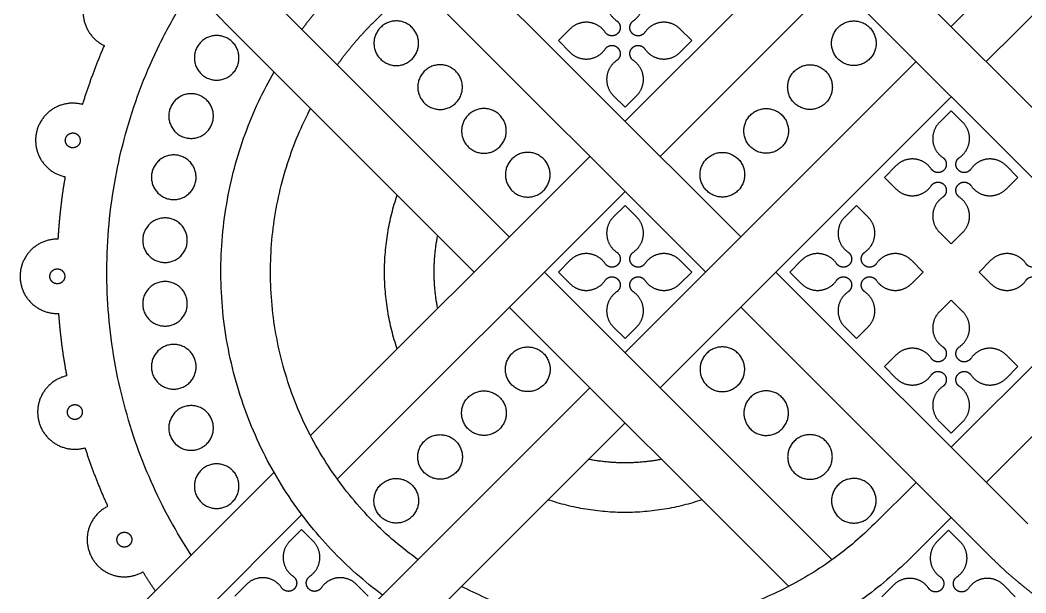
# Model space of a CAD drawing. Header units: millimetres. Extents: x -117 to 119, y -123 to 112.
# Drawn here: x -106.69 to -93.77, y 74.38 to 81.74 of the extents above; entities that cross this region are included whole.
import ezdxf

# ---------------------------------------------------------------- set-up
doc = ezdxf.new("R2010")
doc.units = ezdxf.units.MM
doc.header["$MEASUREMENT"] = 0
doc.layers.add('Layer 03', color=5, linetype='Continuous')

msp = doc.modelspace()

# ---------------------------------------------------------------- linework, layer by layer
at = {"layer": 'Layer 03'}
for p, q in [((-90.995, 85.393), (-94.734, 81.654)), ((-98.923, 84.942), (-102.161, 81.704)), ((-90.545, 84.942), (-94.283, 81.204)), ((-95.184, 84.177), (-98.923, 80.438)), ((-94.734, 83.726), (-98.473, 79.987)), ((-95.77, 82.69), (-92.031, 78.951)), ((-101.626, 82.24), (-97.887, 78.501)), ((-96.22, 82.24), (-92.481, 78.501)), ((-103.63, 82.172), (-100.41, 78.951)), ((-104.081, 81.722), (-100.86, 78.501)), ((-99.628, 81.624), (-99.779, 81.474)), ((-98.067, 81.474), (-98.218, 81.624)), ((-99.779, 81.474), (-99.628, 81.323)), ((-98.218, 81.323), (-98.067, 81.474)), ((-95.184, 81.204), (-98.923, 77.465)), ((-99.074, 80.769), (-98.923, 80.618)), ((-98.923, 80.618), (-98.773, 80.769)), ((-94.734, 80.753), (-98.473, 77.014)), ((-94.734, 80.573), (-94.884, 80.423)), ((-94.583, 80.423), (-94.734, 80.573)), ((-99.374, 79.987), (-102.963, 76.398)), ((-90.995, 79.987), (-94.734, 76.249)), ((-95.439, 79.868), (-95.59, 79.717)), ((-93.878, 79.717), (-94.028, 79.868)), ((-95.59, 79.717), (-95.439, 79.567)), ((-94.028, 79.567), (-93.878, 79.717)), ((-98.923, 79.537), (-102.62, 75.84)), ((-90.545, 79.537), (-94.283, 75.798)), ((-98.923, 79.357), (-99.074, 79.206)), ((-98.773, 79.206), (-98.923, 79.357)), ((-95.95, 79.357), (-96.101, 79.206)), ((-95.8, 79.206), (-95.95, 79.357)), ((-94.884, 79.012), (-94.734, 78.861)), ((-94.734, 78.861), (-94.583, 79.012)), ((-99.628, 78.651), (-99.779, 78.501)), ((-98.067, 78.501), (-98.218, 78.651)), ((-96.655, 78.651), (-96.806, 78.501)), ((-95.094, 78.501), (-95.245, 78.651)), ((-94.223, 78.651), (-94.373, 78.501)), ((-99.959, 78.501), (-96.262, 74.804)), ((-99.779, 78.501), (-99.628, 78.35)), ((-98.218, 78.35), (-98.067, 78.501)), ((-96.806, 78.501), (-96.655, 78.35)), ((-95.245, 78.35), (-95.094, 78.501)), ((-94.373, 78.501), (-94.223, 78.35)), ((-100.41, 78.05), (-96.82, 74.461)), ((-97.437, 78.05), (-94.198, 74.812)), ((-94.734, 78.141), (-94.884, 77.99)), ((-94.583, 77.99), (-94.734, 78.141)), ((-99.074, 77.796), (-98.923, 77.645)), ((-98.923, 77.645), (-98.773, 77.796)), ((-96.101, 77.796), (-95.95, 77.645)), ((-95.95, 77.645), (-95.8, 77.796)), ((-95.439, 77.435), (-95.59, 77.285)), ((-93.878, 77.285), (-94.028, 77.435)), ((-95.59, 77.285), (-95.439, 77.134)), ((-94.028, 77.134), (-93.878, 77.285)), ((-99.374, 77.014), (-103.084, 73.304)), ((-98.923, 76.564), (-102.561, 72.926)), ((-94.884, 76.579), (-94.734, 76.429)), ((-94.734, 76.429), (-94.583, 76.579)), ((-103.433, 75.928), (-106.085, 73.276)), ((-95.184, 75.798), (-95.72, 75.263)), ((-103.076, 75.384), (-105.635, 72.825)), ((-94.734, 75.348), (-95.269, 74.812)), ((-103.08, 75.192), (-103.23, 75.042)), ((-102.929, 75.042), (-103.08, 75.192)), ((-94.766, 75.184), (-94.917, 75.033)), ((-94.616, 75.033), (-94.766, 75.184)), ((-103.785, 74.487), (-103.936, 74.336)), ((-102.224, 74.336), (-102.374, 74.487)), ((-95.472, 74.479), (-95.622, 74.328)), ((-93.911, 74.328), (-94.061, 74.479))]:
    msp.add_line(p, q, dxfattribs=at)
for points in [[(-101.175, 82.69), (-97.437, 78.951)], [(-96.986, 78.501), (-93.748, 75.263)]]:
    msp.add_lwpolyline(points, dxfattribs=at)
for points, weights in [([(-104.498, 74.863), (-107.451, 79.388), (-103.63, 83.208)], [1, 0.776447559867, 1]), ([(-104.081, 81.722), (-104.292, 81.933), (-104.485, 82.16)], [1, 0.999165815147, 1]), ([(-103.076, 81.617), (-102.862, 81.902), (-102.612, 82.155)], [1, 0.99765966377, 1]), ([(-102.62, 81.162), (-102.412, 81.451), (-102.161, 81.704)], [1, 0.99695326375, 1]), ([(-105.892, 80.653), (-105.773, 81.039), (-105.612, 81.41)], [1, 0.9984705047, 1]), ([(-102.04, 74.348), (-105.702, 77.097), (-103.433, 81.074)], [1, 0.750018978956, 1]), ([(-101.584, 74.804), (-104.784, 77.107), (-102.963, 80.604)], [1, 0.75610410698, 1]), ([(-106.205, 78.923), (-106.182, 79.326), (-106.114, 79.724)], [1, 0.998470504637, 1]), ([(-101.85, 77.511), (-102.185, 78.501), (-101.85, 79.491)], [1, 0.947288336111, 1]), ([(-101.33, 78.031), (-101.422, 78.501), (-101.33, 78.971)], [1, 0.981450440658, 1]), ([(-106.094, 77.168), (-106.168, 77.565), (-106.198, 77.968)], [1, 0.99847050463, 1]), ([(-105.567, 75.49), (-105.734, 75.858), (-105.859, 76.242)], [1, 0.99847050469, 1]), ([(-98.453, 76.094), (-98.923, 76.002), (-99.393, 76.094)], [1, 0.981450440742, 1]), ([(-97.933, 75.574), (-98.923, 75.239), (-99.913, 75.574)], [1, 0.947288336241, 1]), ([(-95.72, 75.263), (-98.081, 72.927), (-101.026, 74.461)], [1, 0.808028190791, 1]), ([(-95.269, 74.812), (-98.071, 72.037), (-101.496, 73.991)], [1, 0.796350515363, 1]), ([(-93.661, 74.348), (-93.946, 74.562), (-94.198, 74.812)], [1, 0.99765967092, 1]), ([(-104.958, 74.403), (-105.04, 74.524), (-105.117, 74.648)], [1, 0.999799685656, 1])]:
    msp.add_rational_spline(points, weights, degree=2, dxfattribs=at)
for points, weights, knots in [([(-105.175, 82.259), (-105.352, 82.357), (-105.546, 82.299), (-105.739, 82.24), (-105.832, 82.06), (-105.925, 81.88), (-105.86, 81.688), (-105.795, 81.496), (-105.612, 81.41)], [1, 0.920714702896, 1, 0.920714702896, 1, 0.920714702896, 1, 0.920714702896, 1], [1.593547, 1.593547, 1.593547, 2.796212, 2.796212, 3.998877, 3.998877, 5.201542, 5.201542, 6.404207, 6.404207, 6.404207]), ([(-99.074, 82.179), (-99.171, 82.082), (-99.158, 81.945), (-99.145, 81.807), (-99.031, 81.73)], [1, 0.904863889332, 1, 0.904863912014, 0.999999954636], [54.685112, 54.685112, 54.685112, 55.494117, 55.494117, 56.303123, 56.303123, 56.303123]), ([(-98.815, 81.73), (-98.701, 81.807), (-98.688, 81.945), (-98.675, 82.082), (-98.773, 82.179)], [0.999999954636, 0.904863912014, 1, 0.904863912014, 0.999999954636], [51.730874, 51.730874, 51.730874, 52.53988, 52.53988, 53.348885, 53.348885, 53.348885]), ([(-102.149, 81.44), (-102.149, 81.727), (-101.862, 81.727), (-101.576, 81.727), (-101.576, 81.44), (-101.576, 81.154), (-101.862, 81.154), (-102.149, 81.154), (-102.149, 81.44)], [1, 0.707106781187, 1, 0.707106781187, 1, 0.707106781187, 1, 0.707106781187, 1], [0, 0, 0, 1.413717, 1.413717, 2.827433, 2.827433, 4.24115, 4.24115, 5.654867, 5.654867, 5.654867]), ([(-99.179, 81.582), (-99.256, 81.696), (-99.394, 81.709), (-99.531, 81.722), (-99.628, 81.624)], [1, 0.904854530767, 1, 0.904854553452, 0.999999954631], [57.47857, 57.47857, 57.47857, 58.287656, 58.287656, 59.096742, 59.096742, 59.096742]), ([(-99.031, 81.73), (-98.99, 81.702), (-98.985, 81.652), (-98.98, 81.602), (-99.016, 81.567), (-99.051, 81.531), (-99.101, 81.536), (-99.151, 81.541), (-99.179, 81.582)], [0.999999954625, 0.904841668341, 1, 0.904841645653, 1, 0.904841645653, 1, 0.904841645653, 1], [56.303123, 56.303123, 56.303123, 56.596984, 56.596984, 56.890846, 56.890846, 57.184708, 57.184708, 57.47857, 57.47857, 57.47857]), ([(-98.667, 81.582), (-98.695, 81.541), (-98.745, 81.536), (-98.795, 81.531), (-98.83, 81.567), (-98.866, 81.602), (-98.861, 81.652), (-98.856, 81.702), (-98.815, 81.73)], [0.999999954625, 0.904841668341, 1, 0.904841645653, 1, 0.904841645653, 1, 0.904841668341, 0.999999954625], [50.555428, 50.555428, 50.555428, 50.849289, 50.849289, 51.143151, 51.143151, 51.437013, 51.437013, 51.730874, 51.730874, 51.730874]), ([(-98.218, 81.624), (-98.315, 81.722), (-98.452, 81.709), (-98.59, 81.696), (-98.667, 81.582)], [1, 0.904854530768, 1, 0.904854553452, 0.999999954631], [48.937255, 48.937255, 48.937255, 49.746341, 49.746341, 50.555428, 50.555428, 50.555428]), ([(-95.697, 81.44), (-95.697, 81.727), (-95.984, 81.727), (-96.27, 81.727), (-96.27, 81.44), (-96.27, 81.154), (-95.984, 81.154), (-95.697, 81.154), (-95.697, 81.44)], [1, 0.707106781187, 1, 0.707106781187, 1, 0.707106781187, 1, 0.707106781187, 1], [0, 0, 0, 1.413717, 1.413717, 2.827433, 2.827433, 4.24115, 4.24115, 5.654867, 5.654867, 5.654867]), ([(-104.456, 81.253), (-104.456, 81.54), (-104.17, 81.54), (-103.883, 81.54), (-103.883, 81.253), (-103.883, 80.966), (-104.17, 80.966), (-104.456, 80.966), (-104.456, 81.253)], [1, 0.707106781187, 1, 0.707106781187, 1, 0.707106781187, 1, 0.707106781187, 1], [0, 0, 0, 1.413717, 1.413717, 2.827433, 2.827433, 4.24115, 4.24115, 5.654867, 5.654867, 5.654867]), ([(-99.179, 81.366), (-99.151, 81.407), (-99.101, 81.412), (-99.051, 81.417), (-99.016, 81.381), (-98.98, 81.346), (-98.985, 81.296), (-98.99, 81.246), (-99.031, 81.218)], [1, 0.904841645653, 1, 0.904841645653, 1, 0.904841645653, 1, 0.904841645653, 1], [62.051142, 62.051142, 62.051142, 62.345003, 62.345003, 62.638865, 62.638865, 62.932727, 62.932727, 63.226588, 63.226588, 63.226588]), ([(-98.815, 81.218), (-98.856, 81.246), (-98.861, 81.296), (-98.866, 81.346), (-98.83, 81.381), (-98.795, 81.417), (-98.745, 81.412), (-98.695, 81.407), (-98.667, 81.366)], [1, 0.904841645653, 1, 0.904841645653, 1, 0.904841645653, 1, 0.904841645653, 1], [44.807409, 44.807409, 44.807409, 45.101271, 45.101271, 45.395132, 45.395132, 45.688994, 45.688994, 45.982856, 45.982856, 45.982856]), ([(-99.628, 81.323), (-99.531, 81.226), (-99.394, 81.239), (-99.256, 81.252), (-99.179, 81.366)], [1, 0.904854530768, 1, 0.904854530768, 1], [60.432969, 60.432969, 60.432969, 61.242055, 61.242055, 62.051142, 62.051142, 62.051142]), ([(-98.667, 81.366), (-98.59, 81.252), (-98.452, 81.239), (-98.315, 81.226), (-98.218, 81.323)], [1, 0.904854530768, 1, 0.904854530768, 1], [45.982856, 45.982856, 45.982856, 46.791942, 46.791942, 47.601028, 47.601028, 47.601028]), ([(-101.586, 80.877), (-101.586, 81.164), (-101.299, 81.164), (-101.013, 81.164), (-101.013, 80.877), (-101.013, 80.59), (-101.299, 80.59), (-101.586, 80.59), (-101.586, 80.877)], [1, 0.707106781187, 1, 0.707106781187, 1, 0.707106781187, 1, 0.707106781187, 1], [0, 0, 0, 1.413717, 1.413717, 2.827433, 2.827433, 4.24115, 4.24115, 5.654867, 5.654867, 5.654867]), ([(-99.031, 81.218), (-99.145, 81.141), (-99.158, 81.003), (-99.171, 80.866), (-99.074, 80.769)], [1, 0.904863889332, 1, 0.904863889332, 1], [40.235161, 40.235161, 40.235161, 41.044166, 41.044166, 41.853171, 41.853171, 41.853171]), ([(-98.773, 80.769), (-98.675, 80.866), (-98.688, 81.003), (-98.701, 81.141), (-98.815, 81.218)], [0.999999954636, 0.904863912014, 1, 0.904863889332, 1], [43.189398, 43.189398, 43.189398, 43.998403, 43.998403, 44.807409, 44.807409, 44.807409]), ([(-96.26, 80.877), (-96.26, 81.164), (-96.547, 81.164), (-96.834, 81.164), (-96.834, 80.877), (-96.834, 80.59), (-96.547, 80.59), (-96.26, 80.59), (-96.26, 80.877)], [1, 0.707106781187, 1, 0.707106781187, 1, 0.707106781187, 1, 0.707106781187, 1], [0, 0, 0, 1.413717, 1.413717, 2.827433, 2.827433, 4.24115, 4.24115, 5.654867, 5.654867, 5.654867]), ([(-104.785, 80.505), (-104.785, 80.792), (-104.498, 80.792), (-104.212, 80.792), (-104.212, 80.505), (-104.212, 80.218), (-104.498, 80.218), (-104.785, 80.218), (-104.785, 80.505)], [1, 0.707106781187, 1, 0.707106781187, 1, 0.707106781187, 1, 0.707106781187, 1], [0, 0, 0, 1.413717, 1.413717, 2.827433, 2.827433, 4.24115, 4.24115, 5.654867, 5.654867, 5.654867]), ([(-105.892, 80.653), (-106.088, 80.707), (-106.262, 80.603), (-106.436, 80.5), (-106.483, 80.303), (-106.53, 80.106), (-106.421, 79.935), (-106.312, 79.765), (-106.114, 79.724)], [1, 0.920714702896, 1, 0.920714702896, 1, 0.920714702896, 1, 0.920714702896, 1], [1.956034, 1.956034, 1.956034, 3.158699, 3.158699, 4.361364, 4.361364, 5.564029, 5.564029, 6.766694, 6.766694, 6.766694]), ([(-101.023, 80.314), (-101.023, 80.601), (-100.736, 80.601), (-100.449, 80.601), (-100.449, 80.314), (-100.449, 80.027), (-100.736, 80.027), (-101.023, 80.027), (-101.023, 80.314)], [1, 0.707106781187, 1, 0.707106781187, 1, 0.707106781187, 1, 0.707106781187, 1], [0, 0, 0, 1.413717, 1.413717, 2.827433, 2.827433, 4.24115, 4.24115, 5.654867, 5.654867, 5.654867]), ([(-96.823, 80.314), (-96.823, 80.601), (-97.11, 80.601), (-97.397, 80.601), (-97.397, 80.314), (-97.397, 80.027), (-97.11, 80.027), (-96.823, 80.027), (-96.823, 80.314)], [1, 0.707106781187, 1, 0.707106781187, 1, 0.707106781187, 1, 0.707106781187, 1], [0, 0, 0, 1.413717, 1.413717, 2.827433, 2.827433, 4.24115, 4.24115, 5.654867, 5.654867, 5.654867]), ([(-94.884, 80.423), (-94.982, 80.325), (-94.969, 80.188), (-94.956, 80.051), (-94.842, 79.973)], [1, 0.904863889332, 1, 0.904863889332, 1], [31.693684, 31.693684, 31.693684, 32.50269, 32.50269, 33.311695, 33.311695, 33.311695]), ([(-94.626, 79.973), (-94.512, 80.051), (-94.499, 80.188), (-94.486, 80.325), (-94.583, 80.423)], [1, 0.904863889332, 1, 0.904863889332, 1], [28.739447, 28.739447, 28.739447, 29.548452, 29.548452, 30.357457, 30.357457, 30.357457]), ([(-105.923, 80.192), (-105.923, 80.288), (-106.018, 80.288), (-106.114, 80.288), (-106.114, 80.192), (-106.114, 80.097), (-106.018, 80.097), (-105.923, 80.097), (-105.923, 80.192)], [1, 0.707106781187, 1, 0.707106781187, 1, 0.707106781187, 1, 0.707106781187, 1], [0, 0, 0, 2.356194, 2.356194, 4.712389, 4.712389, 7.068583, 7.068583, 9.424778, 9.424778, 9.424778]), ([(-105.008, 79.719), (-105.008, 80.005), (-104.721, 80.005), (-104.434, 80.005), (-104.434, 79.719), (-104.434, 79.432), (-104.721, 79.432), (-105.008, 79.432), (-105.008, 79.719)], [1, 0.707106781187, 1, 0.707106781187, 1, 0.707106781187, 1, 0.707106781187, 1], [0, 0, 0, 1.413717, 1.413717, 2.827433, 2.827433, 4.24115, 4.24115, 5.654867, 5.654867, 5.654867]), ([(-100.46, 79.751), (-100.46, 80.038), (-100.173, 80.038), (-99.886, 80.038), (-99.886, 79.751), (-99.886, 79.464), (-100.173, 79.464), (-100.46, 79.464), (-100.46, 79.751)], [1, 0.707106781187, 1, 0.707106781187, 1, 0.707106781187, 1, 0.707106781187, 1], [0, 0, 0, 1.413717, 1.413717, 2.827433, 2.827433, 4.24115, 4.24115, 5.654867, 5.654867, 5.654867]), ([(-97.386, 79.751), (-97.386, 80.038), (-97.673, 80.038), (-97.96, 80.038), (-97.96, 79.751), (-97.96, 79.464), (-97.673, 79.464), (-97.386, 79.464), (-97.386, 79.751)], [1, 0.707106781187, 1, 0.707106781187, 1, 0.707106781187, 1, 0.707106781187, 1], [0, 0, 0, 1.413717, 1.413717, 2.827433, 2.827433, 4.24115, 4.24115, 5.654867, 5.654867, 5.654867]), ([(-94.99, 79.825), (-95.067, 79.939), (-95.204, 79.952), (-95.342, 79.965), (-95.439, 79.868)], [1, 0.904854530768, 1, 0.904854530768, 1], [34.487142, 34.487142, 34.487142, 35.296228, 35.296228, 36.105314, 36.105314, 36.105314]), ([(-94.842, 79.973), (-94.8, 79.945), (-94.796, 79.895), (-94.791, 79.845), (-94.826, 79.81), (-94.862, 79.774), (-94.912, 79.779), (-94.962, 79.784), (-94.99, 79.825)], [1, 0.904841645654, 1, 0.904841645654, 1, 0.904841645654, 1, 0.904841645654, 1], [33.311695, 33.311695, 33.311695, 33.605557, 33.605557, 33.899418, 33.899418, 34.19328, 34.19328, 34.487142, 34.487142, 34.487142]), ([(-94.478, 79.825), (-94.506, 79.784), (-94.556, 79.779), (-94.606, 79.774), (-94.641, 79.81), (-94.677, 79.845), (-94.672, 79.895), (-94.667, 79.945), (-94.626, 79.973)], [1, 0.904841645654, 1, 0.904841645654, 1, 0.904841645654, 1, 0.904841645654, 1], [27.564, 27.564, 27.564, 27.857861, 27.857861, 28.151723, 28.151723, 28.445585, 28.445585, 28.739447, 28.739447, 28.739447]), ([(-94.028, 79.868), (-94.126, 79.965), (-94.263, 79.952), (-94.4, 79.939), (-94.478, 79.825)], [1, 0.904854530768, 1, 0.904854530768, 1], [25.945827, 25.945827, 25.945827, 26.754913, 26.754913, 27.564, 27.564, 27.564]), ([(-95.439, 79.567), (-95.342, 79.469), (-95.204, 79.482), (-95.067, 79.495), (-94.99, 79.609)], [1, 0.904854530768, 1, 0.904854530768, 1], [37.441541, 37.441541, 37.441541, 38.250627, 38.250627, 39.059714, 39.059714, 39.059714]), ([(-94.99, 79.609), (-94.962, 79.651), (-94.912, 79.655), (-94.862, 79.66), (-94.826, 79.625), (-94.791, 79.589), (-94.796, 79.539), (-94.8, 79.489), (-94.842, 79.461)], [1, 0.904841645654, 1, 0.904841645654, 1, 0.904841645654, 1, 0.904841645654, 1], [39.059714, 39.059714, 39.059714, 39.353575, 39.353575, 39.647437, 39.647437, 39.941299, 39.941299, 40.235161, 40.235161, 40.235161]), ([(-94.626, 79.461), (-94.667, 79.489), (-94.672, 79.539), (-94.677, 79.589), (-94.641, 79.625), (-94.606, 79.66), (-94.556, 79.655), (-94.506, 79.651), (-94.478, 79.609)], [1, 0.904841645653, 1, 0.904841645653, 1, 0.904841645653, 1, 0.904841645653, 1], [21.815981, 21.815981, 21.815981, 22.109843, 22.109843, 22.403704, 22.403704, 22.697566, 22.697566, 22.991428, 22.991428, 22.991428]), ([(-94.478, 79.609), (-94.4, 79.495), (-94.263, 79.482), (-94.126, 79.469), (-94.028, 79.567)], [1, 0.904854530768, 1, 0.904854530768, 1], [22.991428, 22.991428, 22.991428, 23.800514, 23.800514, 24.6096, 24.6096, 24.6096]), ([(-94.842, 79.461), (-94.956, 79.384), (-94.969, 79.246), (-94.982, 79.109), (-94.884, 79.012)], [1, 0.904863889332, 1, 0.904863889332, 1], [40.235161, 40.235161, 40.235161, 41.044166, 41.044166, 41.853171, 41.853171, 41.853171]), ([(-94.583, 79.012), (-94.486, 79.109), (-94.499, 79.246), (-94.512, 79.384), (-94.626, 79.461)], [1, 0.904863889332, 1, 0.904863889332, 1], [20.19797, 20.19797, 20.19797, 21.006976, 21.006976, 21.815981, 21.815981, 21.815981]), ([(-105.12, 78.909), (-105.12, 79.196), (-104.833, 79.196), (-104.547, 79.196), (-104.547, 78.909), (-104.547, 78.623), (-104.833, 78.623), (-105.12, 78.623), (-105.12, 78.909)], [1, 0.707106781187, 1, 0.707106781187, 1, 0.707106781187, 1, 0.707106781187, 1], [0, 0, 0, 1.413717, 1.413717, 2.827433, 2.827433, 4.24115, 4.24115, 5.654867, 5.654867, 5.654867]), ([(-99.074, 79.206), (-99.171, 79.109), (-99.158, 78.972), (-99.145, 78.834), (-99.031, 78.757)], [1, 0.904863889332, 1, 0.904863889332, 1], [31.693684, 31.693684, 31.693684, 32.50269, 32.50269, 33.311695, 33.311695, 33.311695]), ([(-98.815, 78.757), (-98.701, 78.834), (-98.688, 78.972), (-98.675, 79.109), (-98.773, 79.206)], [1, 0.904863889332, 1, 0.904863889332, 1], [28.739447, 28.739447, 28.739447, 29.548452, 29.548452, 30.357457, 30.357457, 30.357457]), ([(-96.101, 79.206), (-96.198, 79.109), (-96.185, 78.972), (-96.172, 78.834), (-96.058, 78.757)], [1, 0.904863889332, 1, 0.904863889332, 1], [31.693684, 31.693684, 31.693684, 32.50269, 32.50269, 33.311695, 33.311695, 33.311695]), ([(-95.842, 78.757), (-95.728, 78.834), (-95.715, 78.972), (-95.702, 79.109), (-95.8, 79.206)], [1, 0.904863889332, 1, 0.904863889332, 1], [28.739447, 28.739447, 28.739447, 29.548452, 29.548452, 30.357457, 30.357457, 30.357457]), ([(-106.205, 78.923), (-106.407, 78.928), (-106.552, 78.786), (-106.696, 78.644), (-106.695, 78.442), (-106.693, 78.239), (-106.547, 78.099), (-106.4, 77.96), (-106.198, 77.968)], [1, 0.920714702896, 1, 0.920714702896, 1, 0.920714702896, 1, 0.920714702896, 1], [11.743299, 11.743299, 11.743299, 12.945964, 12.945964, 14.148629, 14.148629, 15.351294, 15.351294, 16.553959, 16.553959, 16.553959]), ([(-99.179, 78.609), (-99.256, 78.723), (-99.394, 78.736), (-99.531, 78.749), (-99.628, 78.651)], [1, 0.904854530768, 1, 0.904854530768, 1], [34.487142, 34.487142, 34.487142, 35.296228, 35.296228, 36.105314, 36.105314, 36.105314]), ([(-99.031, 78.757), (-98.99, 78.729), (-98.985, 78.679), (-98.98, 78.629), (-99.016, 78.594), (-99.051, 78.558), (-99.101, 78.563), (-99.151, 78.568), (-99.179, 78.609)], [1, 0.904841645654, 1, 0.904841645654, 1, 0.904841645654, 1, 0.904841645654, 1], [33.311695, 33.311695, 33.311695, 33.605557, 33.605557, 33.899418, 33.899418, 34.19328, 34.19328, 34.487142, 34.487142, 34.487142]), ([(-98.667, 78.609), (-98.695, 78.568), (-98.745, 78.563), (-98.795, 78.558), (-98.83, 78.594), (-98.866, 78.629), (-98.861, 78.679), (-98.856, 78.729), (-98.815, 78.757)], [1, 0.904841645653, 1, 0.904841645653, 1, 0.904841645653, 1, 0.904841645653, 1], [27.564, 27.564, 27.564, 27.857861, 27.857861, 28.151723, 28.151723, 28.445585, 28.445585, 28.739447, 28.739447, 28.739447]), ([(-98.218, 78.651), (-98.315, 78.749), (-98.452, 78.736), (-98.59, 78.723), (-98.667, 78.609)], [1, 0.904854530768, 1, 0.904854530768, 1], [25.945827, 25.945827, 25.945827, 26.754913, 26.754913, 27.564, 27.564, 27.564]), ([(-96.206, 78.609), (-96.283, 78.723), (-96.421, 78.736), (-96.558, 78.749), (-96.655, 78.651)], [1, 0.904854530768, 1, 0.904854530768, 1], [34.487142, 34.487142, 34.487142, 35.296228, 35.296228, 36.105314, 36.105314, 36.105314]), ([(-96.058, 78.757), (-96.017, 78.729), (-96.012, 78.679), (-96.007, 78.629), (-96.043, 78.594), (-96.078, 78.558), (-96.128, 78.563), (-96.178, 78.568), (-96.206, 78.609)], [1, 0.904841645653, 1, 0.904841645653, 1, 0.904841645653, 1, 0.904841645653, 1], [33.311695, 33.311695, 33.311695, 33.605557, 33.605557, 33.899418, 33.899418, 34.19328, 34.19328, 34.487142, 34.487142, 34.487142]), ([(-95.694, 78.609), (-95.722, 78.568), (-95.772, 78.563), (-95.822, 78.558), (-95.857, 78.594), (-95.893, 78.629), (-95.888, 78.679), (-95.883, 78.729), (-95.842, 78.757)], [1, 0.904841645653, 1, 0.904841645653, 1, 0.904841645653, 1, 0.904841645653, 1], [27.564, 27.564, 27.564, 27.857861, 27.857861, 28.151723, 28.151723, 28.445585, 28.445585, 28.739447, 28.739447, 28.739447]), ([(-95.245, 78.651), (-95.342, 78.749), (-95.479, 78.736), (-95.617, 78.723), (-95.694, 78.609)], [1, 0.904854530768, 1, 0.904854530768, 1], [25.945827, 25.945827, 25.945827, 26.754913, 26.754913, 27.564, 27.564, 27.564]), ([(-93.773, 78.609), (-93.851, 78.723), (-93.988, 78.736), (-94.125, 78.749), (-94.223, 78.651)], [1, 0.904854530768, 1, 0.904854530768, 1], [34.487142, 34.487142, 34.487142, 35.296228, 35.296228, 36.105314, 36.105314, 36.105314]), ([(-93.626, 78.757), (-93.584, 78.729), (-93.579, 78.679), (-93.575, 78.629), (-93.61, 78.594), (-93.646, 78.558), (-93.695, 78.563), (-93.745, 78.568), (-93.773, 78.609)], [1, 0.904841645654, 1, 0.904841645654, 1, 0.904841645654, 1, 0.904841645654, 1], [33.311695, 33.311695, 33.311695, 33.605557, 33.605557, 33.899418, 33.899418, 34.19328, 34.19328, 34.487142, 34.487142, 34.487142]), ([(-106.121, 78.445), (-106.121, 78.541), (-106.217, 78.541), (-106.313, 78.541), (-106.313, 78.445), (-106.313, 78.35), (-106.217, 78.35), (-106.121, 78.35), (-106.121, 78.445)], [1, 0.707106781187, 1, 0.707106781187, 1, 0.707106781187, 1, 0.707106781187, 1], [0, 0, 0, 2.356194, 2.356194, 4.712389, 4.712389, 7.068583, 7.068583, 9.424778, 9.424778, 9.424778]), ([(-99.179, 78.393), (-99.151, 78.434), (-99.101, 78.439), (-99.051, 78.444), (-99.016, 78.408), (-98.98, 78.373), (-98.985, 78.323), (-98.99, 78.273), (-99.031, 78.245)], [1, 0.904841645654, 1, 0.904841645654, 1, 0.904841645654, 1, 0.904841645654, 1], [39.059714, 39.059714, 39.059714, 39.353575, 39.353575, 39.647437, 39.647437, 39.941299, 39.941299, 40.235161, 40.235161, 40.235161]), ([(-98.815, 78.245), (-98.856, 78.273), (-98.861, 78.323), (-98.866, 78.373), (-98.83, 78.408), (-98.795, 78.444), (-98.745, 78.439), (-98.695, 78.434), (-98.667, 78.393)], [1, 0.904841645653, 1, 0.904841645653, 1, 0.904841645653, 1, 0.904841645653, 1], [21.815981, 21.815981, 21.815981, 22.109843, 22.109843, 22.403704, 22.403704, 22.697566, 22.697566, 22.991428, 22.991428, 22.991428]), ([(-96.206, 78.393), (-96.178, 78.434), (-96.128, 78.439), (-96.078, 78.444), (-96.043, 78.408), (-96.007, 78.373), (-96.012, 78.323), (-96.017, 78.273), (-96.058, 78.245)], [1, 0.904841645653, 1, 0.904841645653, 1, 0.904841645653, 1, 0.904841645653, 1], [39.059714, 39.059714, 39.059714, 39.353575, 39.353575, 39.647437, 39.647437, 39.941299, 39.941299, 40.235161, 40.235161, 40.235161]), ([(-95.842, 78.245), (-95.883, 78.273), (-95.888, 78.323), (-95.893, 78.373), (-95.857, 78.408), (-95.822, 78.444), (-95.772, 78.439), (-95.722, 78.434), (-95.694, 78.393)], [1, 0.904841645653, 1, 0.904841645653, 1, 0.904841645653, 1, 0.904841645653, 1], [21.815981, 21.815981, 21.815981, 22.109843, 22.109843, 22.403704, 22.403704, 22.697566, 22.697566, 22.991428, 22.991428, 22.991428]), ([(-93.773, 78.393), (-93.745, 78.434), (-93.695, 78.439), (-93.646, 78.444), (-93.61, 78.408), (-93.575, 78.373), (-93.579, 78.323), (-93.584, 78.273), (-93.626, 78.245)], [1, 0.904841645653, 1, 0.904841645653, 1, 0.904841645653, 1, 0.904841645653, 1], [39.059714, 39.059714, 39.059714, 39.353575, 39.353575, 39.647437, 39.647437, 39.941299, 39.941299, 40.235161, 40.235161, 40.235161]), ([(-105.12, 78.092), (-105.12, 78.379), (-104.833, 78.379), (-104.547, 78.379), (-104.547, 78.092), (-104.547, 77.806), (-104.833, 77.806), (-105.12, 77.806), (-105.12, 78.092)], [1, 0.707106781187, 1, 0.707106781187, 1, 0.707106781187, 1, 0.707106781187, 1], [0, 0, 0, 1.413717, 1.413717, 2.827433, 2.827433, 4.24115, 4.24115, 5.654867, 5.654867, 5.654867]), ([(-99.628, 78.35), (-99.531, 78.253), (-99.394, 78.266), (-99.256, 78.279), (-99.179, 78.393)], [1, 0.904854530768, 1, 0.904854530768, 1], [37.441541, 37.441541, 37.441541, 38.250627, 38.250627, 39.059714, 39.059714, 39.059714]), ([(-98.667, 78.393), (-98.59, 78.279), (-98.452, 78.266), (-98.315, 78.253), (-98.218, 78.35)], [1, 0.904854530767, 1, 0.904854530767, 1], [22.991428, 22.991428, 22.991428, 23.800514, 23.800514, 24.6096, 24.6096, 24.6096]), ([(-96.655, 78.35), (-96.558, 78.253), (-96.421, 78.266), (-96.283, 78.279), (-96.206, 78.393)], [1, 0.904854530768, 1, 0.904854530768, 1], [37.441541, 37.441541, 37.441541, 38.250627, 38.250627, 39.059714, 39.059714, 39.059714]), ([(-95.694, 78.393), (-95.617, 78.279), (-95.479, 78.266), (-95.342, 78.253), (-95.245, 78.35)], [1, 0.904854530768, 1, 0.904854530768, 1], [22.991428, 22.991428, 22.991428, 23.800514, 23.800514, 24.6096, 24.6096, 24.6096]), ([(-94.223, 78.35), (-94.125, 78.253), (-93.988, 78.266), (-93.851, 78.279), (-93.773, 78.393)], [1, 0.904854530768, 1, 0.904854530768, 1], [37.441541, 37.441541, 37.441541, 38.250627, 38.250627, 39.059714, 39.059714, 39.059714]), ([(-99.031, 78.245), (-99.145, 78.167), (-99.158, 78.03), (-99.171, 77.893), (-99.074, 77.796)], [1, 0.904863889332, 1, 0.904863889332, 1], [40.235161, 40.235161, 40.235161, 41.044166, 41.044166, 41.853171, 41.853171, 41.853171]), ([(-98.773, 77.796), (-98.675, 77.893), (-98.688, 78.03), (-98.701, 78.167), (-98.815, 78.245)], [1, 0.904863889332, 1, 0.904863889332, 1], [20.19797, 20.19797, 20.19797, 21.006976, 21.006976, 21.815981, 21.815981, 21.815981]), ([(-96.058, 78.245), (-96.172, 78.167), (-96.185, 78.03), (-96.198, 77.893), (-96.101, 77.796)], [1, 0.904863889332, 1, 0.904863889332, 1], [40.235161, 40.235161, 40.235161, 41.044166, 41.044166, 41.853171, 41.853171, 41.853171]), ([(-95.8, 77.796), (-95.702, 77.893), (-95.715, 78.03), (-95.728, 78.167), (-95.842, 78.245)], [1, 0.904863889332, 1, 0.904863889332, 1], [20.19797, 20.19797, 20.19797, 21.006976, 21.006976, 21.815981, 21.815981, 21.815981]), ([(-94.884, 77.99), (-94.982, 77.893), (-94.969, 77.755), (-94.956, 77.618), (-94.842, 77.541)], [1, 0.904863889332, 1, 0.904863889332, 1], [31.693684, 31.693684, 31.693684, 32.50269, 32.50269, 33.311695, 33.311695, 33.311695]), ([(-94.626, 77.541), (-94.512, 77.618), (-94.499, 77.755), (-94.486, 77.893), (-94.583, 77.99)], [1, 0.904863889332, 1, 0.904863889332, 1], [28.739447, 28.739447, 28.739447, 29.548452, 29.548452, 30.357457, 30.357457, 30.357457]), ([(-105.008, 77.283), (-105.008, 77.57), (-104.721, 77.57), (-104.434, 77.57), (-104.434, 77.283), (-104.434, 76.996), (-104.721, 76.996), (-105.008, 76.996), (-105.008, 77.283)], [1, 0.707106781187, 1, 0.707106781187, 1, 0.707106781187, 1, 0.707106781187, 1], [0, 0, 0, 1.413717, 1.413717, 2.827433, 2.827433, 4.24115, 4.24115, 5.654867, 5.654867, 5.654867]), ([(-99.886, 77.251), (-99.886, 77.538), (-100.173, 77.538), (-100.46, 77.538), (-100.46, 77.251), (-100.46, 76.964), (-100.173, 76.964), (-99.886, 76.964), (-99.886, 77.251)], [1, 0.707106781187, 1, 0.707106781187, 1, 0.707106781187, 1, 0.707106781187, 1], [0, 0, 0, 1.413717, 1.413717, 2.827433, 2.827433, 4.24115, 4.24115, 5.654867, 5.654867, 5.654867]), ([(-97.96, 77.251), (-97.96, 77.538), (-97.673, 77.538), (-97.386, 77.538), (-97.386, 77.251), (-97.386, 76.964), (-97.673, 76.964), (-97.96, 76.964), (-97.96, 77.251)], [1, 0.707106781187, 1, 0.707106781187, 1, 0.707106781187, 1, 0.707106781187, 1], [0, 0, 0, 1.413717, 1.413717, 2.827433, 2.827433, 4.24115, 4.24115, 5.654867, 5.654867, 5.654867]), ([(-94.842, 77.541), (-94.8, 77.512), (-94.796, 77.463), (-94.791, 77.413), (-94.826, 77.377), (-94.862, 77.342), (-94.912, 77.347), (-94.962, 77.351), (-94.99, 77.393)], [1, 0.904841645653, 1, 0.904841645653, 1, 0.904841645653, 1, 0.904841645653, 1], [33.311695, 33.311695, 33.311695, 33.605557, 33.605557, 33.899418, 33.899418, 34.19328, 34.19328, 34.487142, 34.487142, 34.487142]), ([(-94.478, 77.393), (-94.506, 77.351), (-94.556, 77.347), (-94.606, 77.342), (-94.641, 77.377), (-94.677, 77.413), (-94.672, 77.463), (-94.667, 77.512), (-94.626, 77.541)], [1, 0.904841645654, 1, 0.904841645654, 1, 0.904841645654, 1, 0.904841645654, 1], [27.564, 27.564, 27.564, 27.857861, 27.857861, 28.151723, 28.151723, 28.445585, 28.445585, 28.739447, 28.739447, 28.739447]), ([(-94.99, 77.393), (-95.067, 77.507), (-95.204, 77.52), (-95.342, 77.533), (-95.439, 77.435)], [1, 0.904854530768, 1, 0.904854530768, 1], [34.487142, 34.487142, 34.487142, 35.296228, 35.296228, 36.105314, 36.105314, 36.105314]), ([(-94.028, 77.435), (-94.126, 77.533), (-94.263, 77.52), (-94.4, 77.507), (-94.478, 77.393)], [1, 0.904854530768, 1, 0.904854530768, 1], [25.945827, 25.945827, 25.945827, 26.754913, 26.754913, 27.564, 27.564, 27.564]), ([(-106.094, 77.168), (-106.292, 77.124), (-106.398, 76.952), (-106.505, 76.78), (-106.455, 76.583), (-106.405, 76.387), (-106.229, 76.287), (-106.053, 76.186), (-105.859, 76.242)], [1, 0.920714702896, 1, 0.920714702896, 1, 0.920714702896, 1, 0.920714702896, 1], [2.681009, 2.681009, 2.681009, 3.883674, 3.883674, 5.086339, 5.086339, 6.289004, 6.289004, 7.491669, 7.491669, 7.491669]), ([(-95.439, 77.134), (-95.342, 77.037), (-95.204, 77.05), (-95.067, 77.063), (-94.99, 77.177)], [1, 0.904854530768, 1, 0.904854530768, 1], [37.441541, 37.441541, 37.441541, 38.250627, 38.250627, 39.059714, 39.059714, 39.059714]), ([(-94.99, 77.177), (-94.962, 77.218), (-94.912, 77.223), (-94.862, 77.227), (-94.826, 77.192), (-94.791, 77.157), (-94.796, 77.107), (-94.8, 77.057), (-94.842, 77.029)], [1, 0.904841645653, 1, 0.904841645653, 1, 0.904841645653, 1, 0.904841645653, 1], [39.059714, 39.059714, 39.059714, 39.353575, 39.353575, 39.647437, 39.647437, 39.941299, 39.941299, 40.235161, 40.235161, 40.235161]), ([(-94.626, 77.029), (-94.667, 77.057), (-94.672, 77.107), (-94.677, 77.157), (-94.641, 77.192), (-94.606, 77.227), (-94.556, 77.223), (-94.506, 77.218), (-94.478, 77.177)], [1, 0.904841645653, 1, 0.904841645653, 1, 0.904841645653, 1, 0.904841645653, 1], [21.815981, 21.815981, 21.815981, 22.109843, 22.109843, 22.403704, 22.403704, 22.697566, 22.697566, 22.991428, 22.991428, 22.991428]), ([(-94.478, 77.177), (-94.4, 77.063), (-94.263, 77.05), (-94.126, 77.037), (-94.028, 77.134)], [1, 0.904854530768, 1, 0.904854530768, 1], [22.991428, 22.991428, 22.991428, 23.800514, 23.800514, 24.6096, 24.6096, 24.6096]), ([(-94.842, 77.029), (-94.956, 76.951), (-94.969, 76.814), (-94.982, 76.677), (-94.884, 76.579)], [1, 0.904863889332, 1, 0.904863889332, 1], [40.235161, 40.235161, 40.235161, 41.044166, 41.044166, 41.853171, 41.853171, 41.853171]), ([(-94.583, 76.579), (-94.486, 76.677), (-94.499, 76.814), (-94.512, 76.951), (-94.626, 77.029)], [1, 0.904863889332, 1, 0.904863889332, 1], [20.19797, 20.19797, 20.19797, 21.006976, 21.006976, 21.815981, 21.815981, 21.815981]), ([(-100.449, 76.688), (-100.449, 76.974), (-100.736, 76.974), (-101.023, 76.974), (-101.023, 76.688), (-101.023, 76.401), (-100.736, 76.401), (-100.449, 76.401), (-100.449, 76.688)], [1, 0.707106781187, 1, 0.707106781187, 1, 0.707106781187, 1, 0.707106781187, 1], [0, 0, 0, 1.413717, 1.413717, 2.827433, 2.827433, 4.24115, 4.24115, 5.654867, 5.654867, 5.654867]), ([(-97.397, 76.688), (-97.397, 76.974), (-97.11, 76.974), (-96.823, 76.974), (-96.823, 76.688), (-96.823, 76.401), (-97.11, 76.401), (-97.397, 76.401), (-97.397, 76.688)], [1, 0.707106781187, 1, 0.707106781187, 1, 0.707106781187, 1, 0.707106781187, 1], [0, 0, 0, 1.413717, 1.413717, 2.827433, 2.827433, 4.24115, 4.24115, 5.654867, 5.654867, 5.654867]), ([(-105.896, 76.701), (-105.896, 76.797), (-105.992, 76.797), (-106.087, 76.797), (-106.087, 76.701), (-106.087, 76.606), (-105.992, 76.606), (-105.896, 76.606), (-105.896, 76.701)], [1, 0.707106781187, 1, 0.707106781187, 1, 0.707106781187, 1, 0.707106781187, 1], [0, 0, 0, 2.356194, 2.356194, 4.712389, 4.712389, 7.068583, 7.068583, 9.424778, 9.424778, 9.424778]), ([(-104.785, 76.497), (-104.785, 76.784), (-104.498, 76.784), (-104.212, 76.784), (-104.212, 76.497), (-104.212, 76.21), (-104.498, 76.21), (-104.785, 76.21), (-104.785, 76.497)], [1, 0.707106781187, 1, 0.707106781187, 1, 0.707106781187, 1, 0.707106781187, 1], [0, 0, 0, 1.413717, 1.413717, 2.827433, 2.827433, 4.24115, 4.24115, 5.654867, 5.654867, 5.654867]), ([(-101.013, 76.125), (-101.013, 76.411), (-101.299, 76.411), (-101.586, 76.411), (-101.586, 76.125), (-101.586, 75.838), (-101.299, 75.838), (-101.013, 75.838), (-101.013, 76.125)], [1, 0.707106781187, 1, 0.707106781187, 1, 0.707106781187, 1, 0.707106781187, 1], [0, 0, 0, 1.413717, 1.413717, 2.827433, 2.827433, 4.24115, 4.24115, 5.654867, 5.654867, 5.654867]), ([(-96.834, 76.125), (-96.834, 76.411), (-96.547, 76.411), (-96.26, 76.411), (-96.26, 76.125), (-96.26, 75.838), (-96.547, 75.838), (-96.834, 75.838), (-96.834, 76.125)], [1, 0.707106781187, 1, 0.707106781187, 1, 0.707106781187, 1, 0.707106781187, 1], [0, 0, 0, 1.413717, 1.413717, 2.827433, 2.827433, 4.24115, 4.24115, 5.654867, 5.654867, 5.654867]), ([(-104.456, 75.749), (-104.456, 76.036), (-104.17, 76.036), (-103.883, 76.036), (-103.883, 75.749), (-103.883, 75.462), (-104.17, 75.462), (-104.456, 75.462), (-104.456, 75.749)], [1, 0.707106781187, 1, 0.707106781187, 1, 0.707106781187, 1, 0.707106781187, 1], [0, 0, 0, 1.413717, 1.413717, 2.827433, 2.827433, 4.24115, 4.24115, 5.654867, 5.654867, 5.654867]), ([(-101.576, 75.562), (-101.576, 75.848), (-101.862, 75.848), (-102.149, 75.848), (-102.149, 75.562), (-102.149, 75.275), (-101.862, 75.275), (-101.576, 75.275), (-101.576, 75.562)], [1, 0.707106781187, 1, 0.707106781187, 1, 0.707106781187, 1, 0.707106781187, 1], [0, 0, 0, 1.413717, 1.413717, 2.827433, 2.827433, 4.24115, 4.24115, 5.654867, 5.654867, 5.654867]), ([(-96.27, 75.562), (-96.27, 75.848), (-95.984, 75.848), (-95.697, 75.848), (-95.697, 75.562), (-95.697, 75.275), (-95.984, 75.275), (-96.27, 75.275), (-96.27, 75.562)], [1, 0.707106781187, 1, 0.707106781187, 1, 0.707106781187, 1, 0.707106781187, 1], [0, 0, 0, 1.413717, 1.413717, 2.827433, 2.827433, 4.24115, 4.24115, 5.654867, 5.654867, 5.654867]), ([(-105.567, 75.49), (-105.749, 75.401), (-105.811, 75.208), (-105.872, 75.015), (-105.777, 74.837), (-105.682, 74.658), (-105.487, 74.603), (-105.292, 74.547), (-105.117, 74.648)], [1, 0.920714702896, 1, 0.920714702896, 1, 0.920714702896, 1, 0.920714702896, 1], [3.043496, 3.043496, 3.043496, 4.246161, 4.246161, 5.448826, 5.448826, 6.651491, 6.651491, 7.854156, 7.854156, 7.854156]), ([(-105.26, 75.062), (-105.26, 75.157), (-105.356, 75.157), (-105.451, 75.157), (-105.451, 75.062), (-105.451, 74.966), (-105.356, 74.966), (-105.26, 74.966), (-105.26, 75.062)], [1, 0.707106781187, 1, 0.707106781187, 1, 0.707106781187, 1, 0.707106781187, 1], [0, 0, 0, 2.356194, 2.356194, 4.712389, 4.712389, 7.068583, 7.068583, 9.424778, 9.424778, 9.424778]), ([(-103.23, 75.042), (-103.328, 74.944), (-103.315, 74.807), (-103.302, 74.67), (-103.188, 74.592)], [1, 0.904863889332, 1, 0.904863889332, 1], [31.693684, 31.693684, 31.693684, 32.50269, 32.50269, 33.311695, 33.311695, 33.311695]), ([(-102.972, 74.592), (-102.858, 74.67), (-102.845, 74.807), (-102.832, 74.944), (-102.929, 75.042)], [1, 0.904863889332, 1, 0.904863889332, 1], [28.739447, 28.739447, 28.739447, 29.548452, 29.548452, 30.357457, 30.357457, 30.357457]), ([(-94.917, 75.033), (-95.014, 74.936), (-95.001, 74.799), (-94.988, 74.662), (-94.874, 74.584)], [1, 0.904863889332, 1, 0.904863889332, 1], [31.693684, 31.693684, 31.693684, 32.50269, 32.50269, 33.311695, 33.311695, 33.311695]), ([(-94.658, 74.584), (-94.544, 74.662), (-94.531, 74.799), (-94.518, 74.936), (-94.616, 75.033)], [1, 0.904863889332, 1, 0.904863889332, 1], [28.739447, 28.739447, 28.739447, 29.548452, 29.548452, 30.357457, 30.357457, 30.357457]), ([(-103.336, 74.444), (-103.413, 74.558), (-103.55, 74.571), (-103.688, 74.584), (-103.785, 74.487)], [1, 0.904854530768, 1, 0.904854530768, 1], [34.487142, 34.487142, 34.487142, 35.296228, 35.296228, 36.105314, 36.105314, 36.105314]), ([(-103.188, 74.592), (-103.146, 74.564), (-103.142, 74.514), (-103.137, 74.464), (-103.172, 74.429), (-103.208, 74.393), (-103.258, 74.398), (-103.307, 74.403), (-103.336, 74.444)], [1, 0.904841645654, 1, 0.904841645654, 1, 0.904841645654, 1, 0.904841645654, 1], [33.311695, 33.311695, 33.311695, 33.605557, 33.605557, 33.899418, 33.899418, 34.19328, 34.19328, 34.487142, 34.487142, 34.487142]), ([(-102.824, 74.444), (-102.852, 74.403), (-102.902, 74.398), (-102.952, 74.393), (-102.987, 74.429), (-103.022, 74.464), (-103.018, 74.514), (-103.013, 74.564), (-102.972, 74.592)], [1, 0.904841645653, 1, 0.904841645653, 1, 0.904841645653, 1, 0.904841645653, 1], [27.564, 27.564, 27.564, 27.857861, 27.857861, 28.151723, 28.151723, 28.445585, 28.445585, 28.739447, 28.739447, 28.739447]), ([(-102.374, 74.487), (-102.472, 74.584), (-102.609, 74.571), (-102.746, 74.558), (-102.824, 74.444)], [1, 0.904854530768, 1, 0.904854530768, 1], [25.945827, 25.945827, 25.945827, 26.754913, 26.754913, 27.564, 27.564, 27.564]), ([(-95.022, 74.436), (-95.1, 74.55), (-95.237, 74.563), (-95.374, 74.576), (-95.472, 74.479)], [1, 0.904854530767, 1, 0.904854530767, 1], [34.487142, 34.487142, 34.487142, 35.296228, 35.296228, 36.105314, 36.105314, 36.105314]), ([(-94.874, 74.584), (-94.833, 74.556), (-94.828, 74.506), (-94.824, 74.456), (-94.859, 74.421), (-94.894, 74.385), (-94.944, 74.39), (-94.994, 74.395), (-95.022, 74.436)], [1, 0.904841645653, 1, 0.904841645653, 1, 0.904841645653, 1, 0.904841645653, 1], [33.311695, 33.311695, 33.311695, 33.605557, 33.605557, 33.899418, 33.899418, 34.19328, 34.19328, 34.487142, 34.487142, 34.487142]), ([(-94.511, 74.436), (-94.539, 74.395), (-94.589, 74.39), (-94.638, 74.385), (-94.674, 74.421), (-94.709, 74.456), (-94.704, 74.506), (-94.7, 74.556), (-94.658, 74.584)], [1, 0.904841645653, 1, 0.904841645653, 1, 0.904841645653, 1, 0.904841645653, 1], [27.564, 27.564, 27.564, 27.857861, 27.857861, 28.151723, 28.151723, 28.445585, 28.445585, 28.739447, 28.739447, 28.739447]), ([(-94.061, 74.479), (-94.159, 74.576), (-94.296, 74.563), (-94.433, 74.55), (-94.511, 74.436)], [1, 0.904854530768, 1, 0.904854530768, 1], [25.945827, 25.945827, 25.945827, 26.754913, 26.754913, 27.564, 27.564, 27.564])]:
    msp.add_rational_spline(points, weights, degree=2, knots=knots, dxfattribs=at)

doc.saveas('drawing.dxf')
